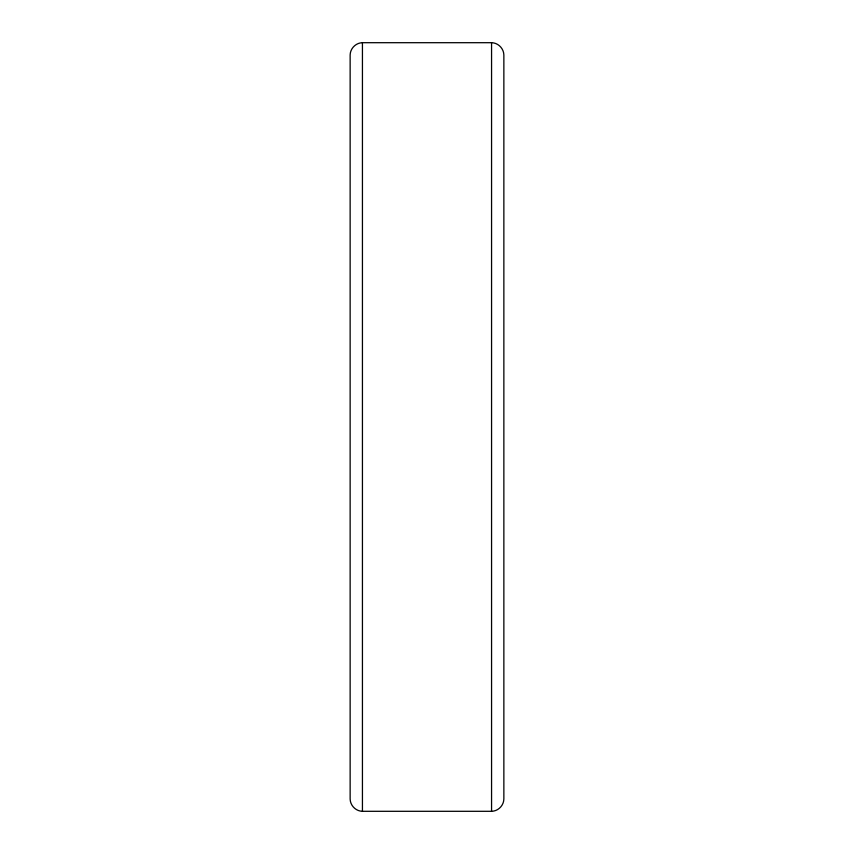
<?xml version="1.0" encoding="UTF-8"?>
<svg xmlns="http://www.w3.org/2000/svg" width="854" height="854" viewBox="0 0 854 854"><rect width="100%" height="100%" fill="white"/><g stroke="black" fill="none" stroke-linecap="round" stroke-linejoin="round"><path stroke-width="1.28" d="M362.438 42.7C355.851 42.817 350.268 48.411 350.14 54.987L350.14 799.013C350.268 805.589 355.851 811.193 362.438 811.3L491.562 811.3C498.149 811.193 503.732 805.589 503.86 799.013L503.86 54.987C503.732 48.411 498.149 42.817 491.562 42.7L362.438 42.7L362.438 811.3M491.562 42.7L491.562 811.3"/></g></svg>
